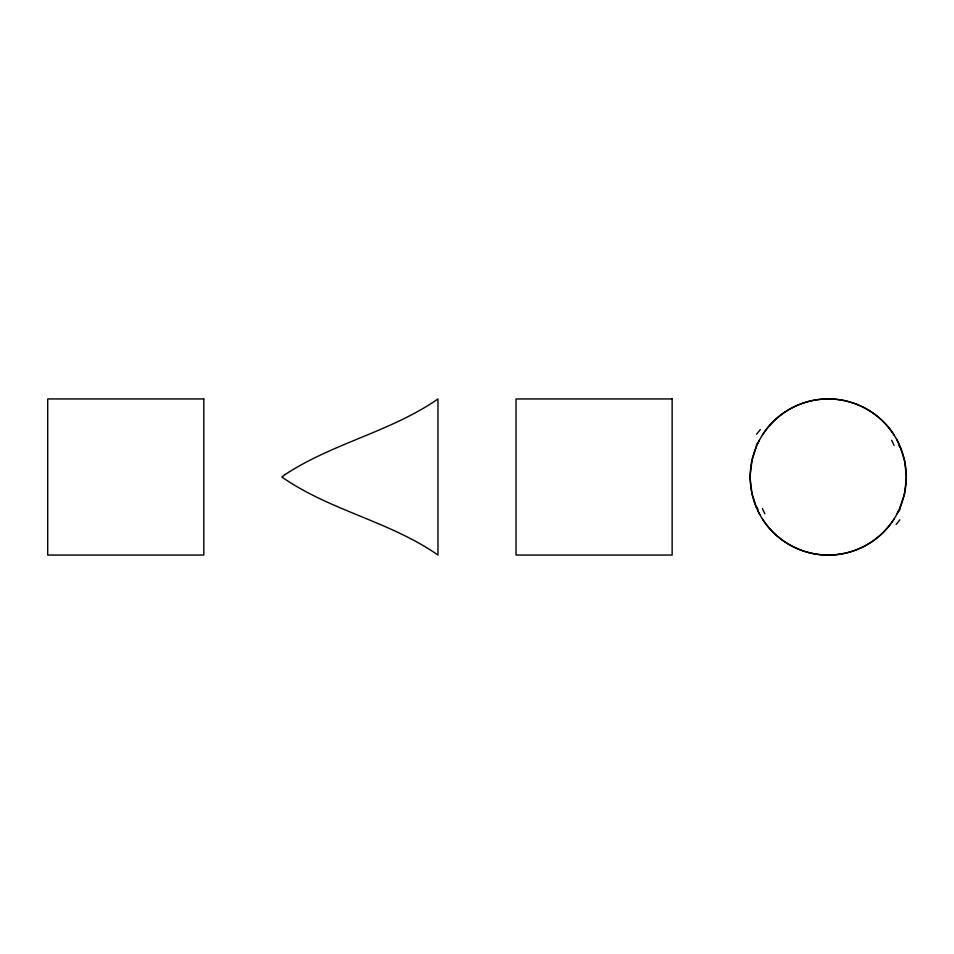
<?xml version="1.0" encoding="UTF-8"?>
<svg xmlns="http://www.w3.org/2000/svg" width="954" height="954" viewBox="0 0 954 954"><rect width="100%" height="100%" fill="white"/><g stroke="black" fill="none" stroke-linecap="round" stroke-linejoin="round"><path stroke-width="1.43" d="M756.534 446.186L752.026 460.174L750.226 474.758A17.22 3.792 90 0 0 750.214 479.242L752.026 493.838L756.534 507.814M899.956 507.814L904.464 493.826L906.264 479.242A17.22 3.768 90 0 0 906.252 474.758L904.464 460.162L899.956 446.186M757.691 443.622L759.348 440.319M898.799 510.378L897.142 513.681M762.544 434.857C776.079 413.392 800.656 399.535 826.009 398.975A17.232 3.792 0 0 1 830.493 398.975C855.845 399.547 880.411 413.392 893.946 434.857M893.946 519.143C880.411 540.608 855.833 554.465 830.481 555.025A17.232 3.792 0 0 1 825.997 555.025C800.656 554.453 776.079 540.608 762.544 519.143M896.724 439.532L898.799 443.61M759.766 514.468L757.691 510.39M898.549 444.385A157.255 52.577 -82 0 1 899.694 446.985M891.632 440.259A240.325 90.284 -76.1 0 1 894.077 445.399M756.629 434.261A236.055 93.218 72.6 0 1 760.35 429.61M756.272 445.435A157.219 53.162 81.5 0 1 757.452 442.894M757.941 509.615A157.255 52.577 -82 0 1 756.808 507.015M764.858 513.741A240.325 90.284 -76.1 0 1 762.413 508.601M899.861 519.739A236.055 93.218 72.6 0 1 896.14 524.39M900.218 508.565A157.219 53.162 81.5 0 1 899.038 511.106M285.115 474.555L281.859 477C329.857 510.569 389.971 521.492 437.969 555.049L437.969 398.951C390.997 431.613 332.839 443.145 285.115 474.555M203.81 398.951L47.7 398.951L47.7 555.049L203.81 555.049L203.81 398.951M672.141 398.951L516.031 398.951L516.031 555.049L672.141 555.049L672.141 398.951M784.498 541.645A78.049 78.049 0 0 0 906.097 482.569A78.049 78.049 0 0 0 794.145 406.786A78.049 78.049 0 0 0 784.498 541.645"/></g></svg>
